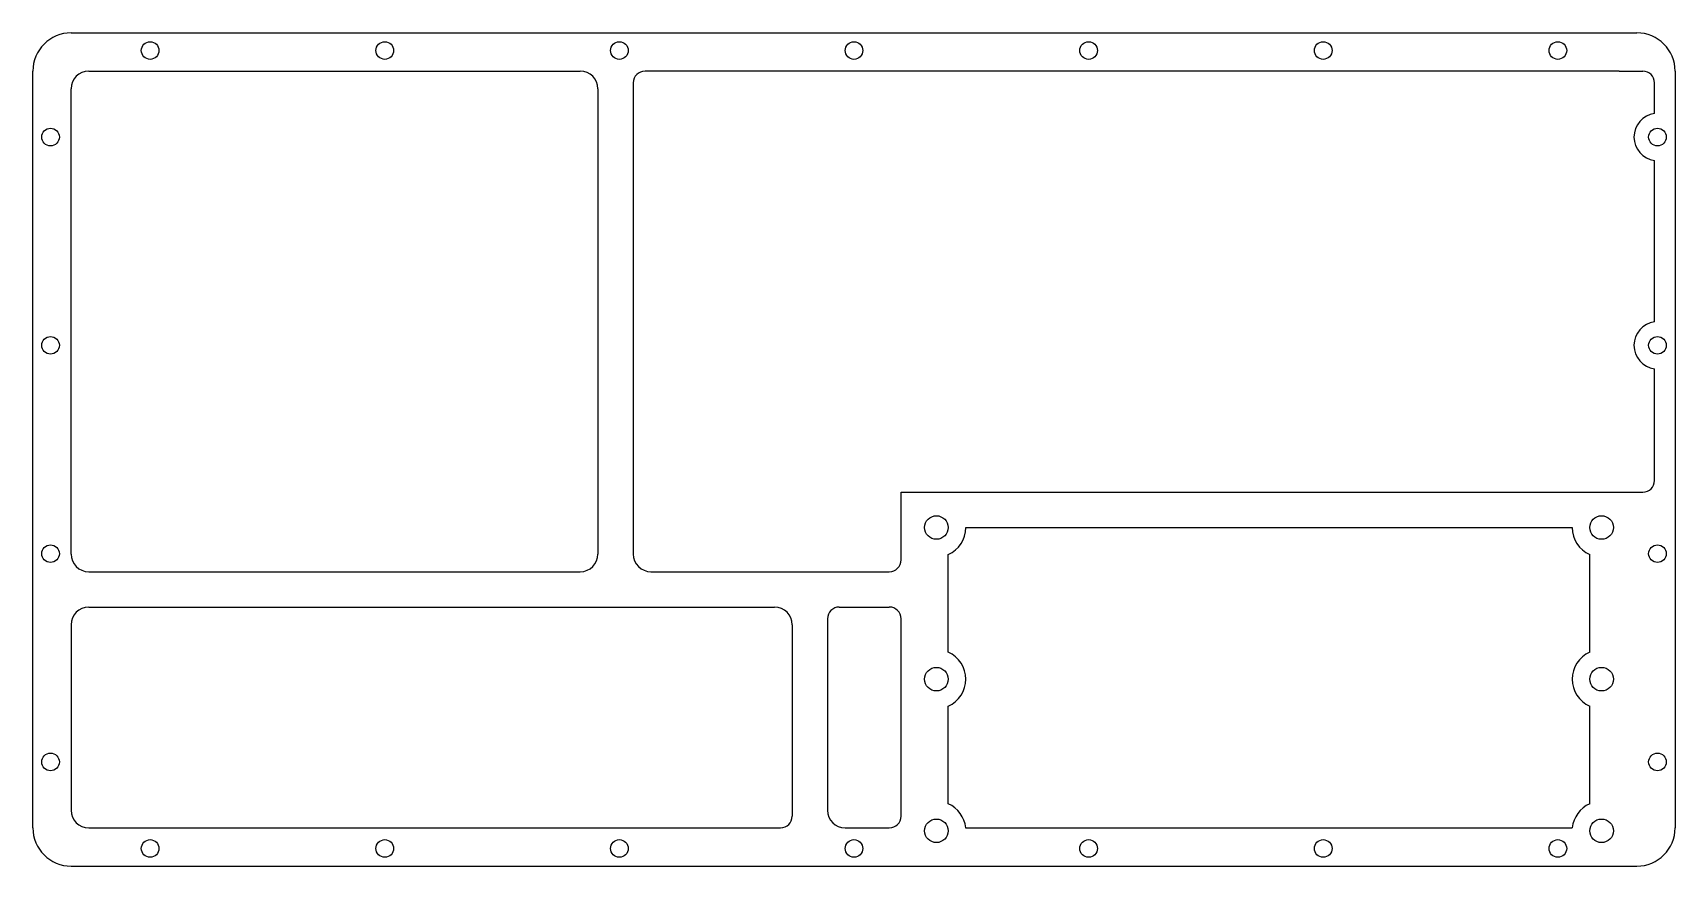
# Model space of a CAD drawing. Header units: millimetres. Extents: x 0 to 280, y 0 to 142.
import ezdxf

# ---------------------------------------------------------------- set-up
doc = ezdxf.new("R2010")
doc.units = ezdxf.units.MM
doc.header["$MEASUREMENT"] = 0

msp = doc.modelspace()

# ---------------------------------------------------------------- linework, layer by layer
for p, q in [((7, 141.5), (273, 141.5)), ((0.5, 6.5), (0.5, 135)), ((10, 135), (93.5, 135)), ((270, 135), (104.5, 135)), ((270, 135), (274, 135)), ((279.5, 135), (279.5, 6.5)), ((7, 53), (7, 132)), ((96.5, 132), (96.5, 53)), ((102.5, 133), (102.5, 53)), ((276, 127.78), (276, 133)), ((276, 92.41), (276, 119.84)), ((276, 65.5), (276, 84.47)), ((148, 63.5), (274, 63.5)), ((148, 52), (148, 63.5)), ((159, 57.5), (262, 57.5)), ((156, 36.33), (156, 52.92)), ((265, 36.33), (265, 52.92)), ((10, 50), (93.5, 50)), ((105.5, 50), (130.5, 50)), ((130.5, 50), (146, 50)), ((10, 44), (126.5, 44)), ((135.5, 42), (135.5, 9.5)), ((137.5, 44), (146, 44)), ((148, 8.5), (148, 42)), ((7, 41), (7, 9.5)), ((129.5, 41), (129.5, 8.5)), ((156, 10.58), (156, 27.17)), ((265, 10.58), (265, 27.17)), ((10, 6.5), (127.5, 6.5)), ((138.5, 6.5), (146, 6.5)), ((158.97, 6.5), (262.03, 6.5)), ((7, 0), (273, 0))]:
    msp.add_line(p, q)
for centre, radius in [((20.43, 138.5), 1.5), ((60.29, 138.5), 1.5), ((100.14, 138.5), 1.5), ((140, 138.5), 1.5), ((179.86, 138.5), 1.5), ((219.71, 138.5), 1.5), ((259.57, 138.5), 1.5), ((3.5, 123.81), 1.5), ((276.5, 123.81), 1.5), ((3.5, 88.44), 1.5), ((276.5, 88.44), 1.5), ((154, 57.5), 2), ((267, 57.5), 2), ((3.5, 53.06), 1.5), ((276.5, 53.06), 1.5), ((154, 31.75), 2), ((267, 31.75), 2), ((3.5, 17.69), 1.5), ((276.5, 17.69), 1.5), ((154, 6), 2), ((267, 6), 2), ((20.43, 3), 1.5), ((60.29, 3), 1.5), ((100.14, 3), 1.5), ((140, 3), 1.5), ((179.86, 3), 1.5), ((219.71, 3), 1.5), ((259.57, 3), 1.5)]:
    msp.add_circle(centre, radius)
for centre, radius, start, end in [((7, 135), 6.5, 90, 180), ((273, 135), 6.5, 0, 90), ((10, 132), 3, 90, 180), ((93.5, 132), 3, 0, 90), ((104.5, 133), 2, 90, 180), ((274, 133), 2, 0, 90), ((276.5, 123.81), 4, 97.1808, 262.8192), ((276.5, 88.44), 4, 97.1808, 262.8192), ((274, 65.5), 2, 270, 0), ((154, 57.5), 5, 293.5782, 0), ((267, 57.5), 5, 180, 246.4218), ((10, 53), 3, 180, 270), ((93.5, 53), 3, 270, 0), ((105.5, 53), 3, 180, 270), ((146, 52), 2, 270, 0), ((10, 41), 3, 90, 180), ((126.5, 41), 3, 0, 90), ((137.5, 42), 2, 90, 180), ((146, 42), 2, 0, 90), ((154, 31.75), 5, 293.5782, 66.4218), ((267, 31.75), 5, 113.5782, 246.4218), ((10, 9.5), 3, 180, 270), ((127.5, 8.5), 2, 270, 0), ((138.5, 9.5), 3, 180, 270), ((146, 8.5), 2, 270, 0), ((154, 6), 5, 5.7392, 66.4218), ((267, 6), 5, 113.5782, 174.2608), ((7, 6.5), 6.5, 180, 270), ((273, 6.5), 6.5, 270, 0)]:
    msp.add_arc(centre, radius, start, end)

doc.saveas('drawing.dxf')
